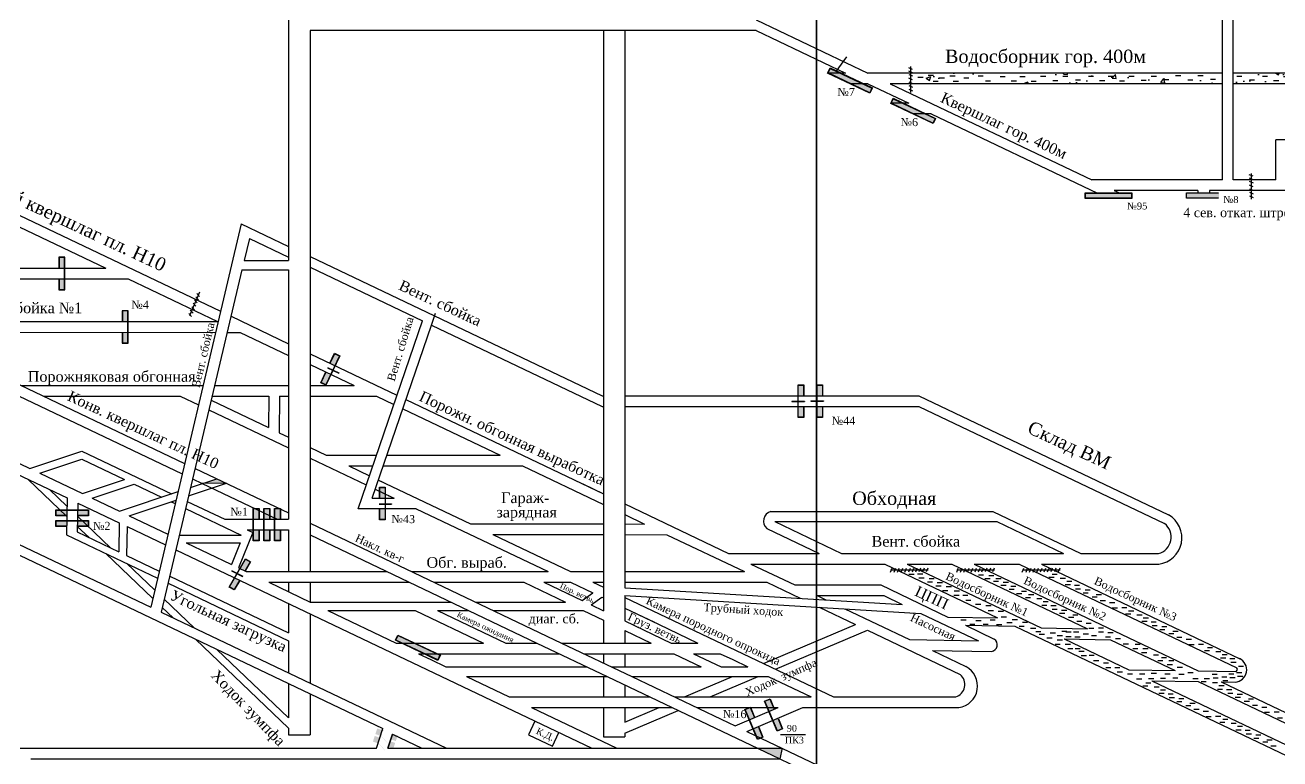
# Model space of a CAD drawing. Header units: millimetres. Extents: x -920 to 211, y -438 to 397.
# Drawn here: x -651.4 to -181, y -196.3 to 78.9 of the extents above; entities that cross this region are included whole.
import ezdxf

# ---------------------------------------------------------------- set-up
doc = ezdxf.new("R2010")
doc.units = ezdxf.units.MM
for name, color, linetype in [('Двери', 7, 'Continuous'), ('Заслоны', 7, 'Continuous'), ('Номера перемычек', 7, 'Continuous'), ('Перемычки 01', 7, 'Continuous')]:
    doc.layers.add(name, color=color, linetype=linetype)
doc.styles.get("Standard").update_dxf_attribs({"font": 'TIMES.TTF', "height": 10})

msp = doc.modelspace()

# ---------------------------------------------------------------- hatches: boundary and pattern name
h = msp.add_hatch()
h.set_pattern_fill('AR-CONC', scale=0.1, style=0)
h.paths.add_polyline_path([(-202.56, 56.89), (-202.56, 60.89), (-316.53, 60.89), (-316.53, 57.39), (-316.03, 56.89)])
h.paths.add_polyline_path([(-162.56, 56.89), (-158.56, 56.89), (-122.56, 56.89), (-122.56, 24.73), (-119.06, 24.73), (-118.56, 25.23), (-118.56, 60.89), (-198.56, 60.89), (-198.56, 56.89)])
for points in [[(-579.51, -91.21), (-584.97, -93.03), (-575.9, -92.93)], [(-573.95, -125.68), (-574.02, -125.81), (-571.93, -126.83), (-571.86, -126.7)], [(-569.81, -127.85), (-569.74, -127.72), (-571.77, -126.74), (-571.84, -126.87)], [(-367.56, -192.29), (-376.85, -192.29), (-368.46, -196.29)]]:
    msp.add_hatch(color=256).paths.add_polyline_path(points)
h = msp.add_hatch(color=256)
h.paths.add_polyline_path([(-520.3, -187.7), (-520.97, -189.79), (-518.97, -190.44), (-518.94, -190.35), (-520.85, -189.73), (-520.23, -187.83), (-518.32, -188.45), (-518.29, -188.35)])
h.paths.add_polyline_path([(-518.93, -190.33), (-518.97, -190.44), (-516.53, -193.06), (-516.45, -192.99), (-516.76, -192.66)])
h.paths.add_polyline_path([(-515.28, -191.64), (-515.31, -191.73), (-513.3, -192.39), (-512.63, -190.29), (-514.63, -189.64), (-514.66, -189.74), (-512.75, -190.36), (-513.37, -192.26)])
h = msp.add_hatch(color=3)
h.paths.add_polyline_path([(-520.23, -187.83), (-520.85, -189.73), (-518.94, -190.35), (-518.32, -188.45)])
h.paths.add_polyline_path([(-514.66, -189.74), (-515.28, -191.64), (-513.37, -192.26), (-512.75, -190.36)])
h = msp.add_hatch(color=256)
h.paths.add_polyline_path([(-519.37, -184.88), (-520.05, -186.98), (-518.04, -187.63), (-518.01, -187.53), (-519.92, -186.91), (-519.31, -185.01), (-517.39, -185.63), (-517.36, -185.54)])
h.paths.add_polyline_path([(-518, -187.51), (-518.04, -187.63), (-515.6, -190.25), (-515.53, -190.17), (-515.84, -189.84)])
h.paths.add_polyline_path([(-514.36, -188.82), (-514.39, -188.92), (-512.38, -189.57), (-511.7, -187.48), (-513.71, -186.83), (-513.74, -186.92), (-511.83, -187.54), (-512.44, -189.44)])
h = msp.add_hatch(color=3)
h.paths.add_polyline_path([(-519.31, -185.01), (-519.92, -186.91), (-518.01, -187.53), (-517.39, -185.63)])
h.paths.add_polyline_path([(-513.74, -186.92), (-514.36, -188.82), (-512.44, -189.44), (-511.83, -187.54)])
at = {"layer": 'Двери'}
h = msp.add_hatch(color=256, dxfattribs=at)
h.paths.add_polyline_path([(-638.72, -12.29), (-638.72, -8.19), (-636.52, -8.19), (-636.52, -12.29), (-636.62, -12.29), (-636.62, -8.29), (-638.62, -8.29), (-638.62, -12.29)])
h.paths.add_polyline_path([(-636.62, -16.29), (-636.62, -12.29), (-636.52, -12.29), (-636.52, -16.29)])
h.paths.add_polyline_path([(-638.72, -20.39), (-638.72, -16.29), (-638.62, -16.29), (-638.62, -20.29), (-636.62, -20.29), (-636.62, -16.29), (-636.52, -16.29), (-636.52, -20.39)])
h = msp.add_hatch(color=3, dxfattribs=at)
h.paths.add_polyline_path([(-638.62, -8.29), (-636.62, -8.29), (-636.62, -12.29), (-638.62, -12.29)])
h.paths.add_polyline_path([(-636.62, -20.29), (-638.62, -20.29), (-638.62, -16.29), (-636.62, -16.29)])
h = msp.add_hatch(color=256, dxfattribs=at)
h.paths.add_polyline_path([(-614.93, -32.31), (-614.93, -28.21), (-612.73, -28.21), (-612.73, -32.31), (-612.83, -32.31), (-612.83, -28.31), (-614.83, -28.31), (-614.83, -32.31)])
h.paths.add_polyline_path([(-612.83, -36.31), (-612.83, -32.31), (-612.73, -32.31), (-612.73, -36.31)])
h.paths.add_polyline_path([(-614.93, -40.41), (-614.93, -36.31), (-614.83, -36.31), (-614.83, -40.31), (-612.83, -40.31), (-612.83, -36.31), (-612.73, -36.31), (-612.73, -40.41)])
h = msp.add_hatch(color=3, dxfattribs=at)
h.paths.add_polyline_path([(-614.83, -28.31), (-612.83, -28.31), (-612.83, -32.31), (-614.83, -32.31)])
h.paths.add_polyline_path([(-612.83, -40.31), (-614.83, -40.31), (-614.83, -36.31), (-612.83, -36.31)])
h = msp.add_hatch(color=256, dxfattribs=at)
h.paths.add_polyline_path([(-538.8, -51.51), (-540.56, -55.22), (-538.57, -56.16), (-536.81, -52.46), (-536.9, -52.41), (-538.62, -56.03), (-540.43, -55.17), (-538.71, -51.56)])
h.paths.add_polyline_path([(-535.19, -48.8), (-536.9, -52.41), (-536.81, -52.46), (-535.1, -48.84)])
h.paths.add_polyline_path([(-535.33, -44.2), (-537.09, -47.9), (-537, -47.94), (-535.28, -44.33), (-533.47, -45.19), (-535.19, -48.8), (-535.1, -48.84), (-533.34, -45.14)])
h = msp.add_hatch(color=3, dxfattribs=at)
h.paths.add_polyline_path([(-540.43, -55.17), (-538.62, -56.03), (-536.9, -52.41), (-538.71, -51.56)])
h.paths.add_polyline_path([(-533.47, -45.19), (-535.28, -44.33), (-537, -47.94), (-535.19, -48.8)])
h = msp.add_hatch(color=256, dxfattribs=at)
h.paths.add_polyline_path([(-537.95, -49.47), (-538.01, -49.6), (-536.02, -50.54), (-535.96, -50.41)])
h.paths.add_polyline_path([(-535.87, -50.46), (-535.93, -50.59), (-533.79, -51.6), (-533.73, -51.47)])
h = msp.add_hatch(color=256, dxfattribs=at)
h.paths.add_polyline_path([(-359.41, -60.15), (-359.41, -56.05), (-361.61, -56.05), (-361.61, -60.15), (-361.51, -60.15), (-361.51, -56.15), (-359.51, -56.15), (-359.51, -60.15)])
h.paths.add_polyline_path([(-361.51, -64.15), (-361.51, -60.15), (-361.61, -60.15), (-361.61, -64.15)])
h.paths.add_polyline_path([(-359.41, -68.25), (-359.41, -64.15), (-359.51, -64.15), (-359.51, -68.15), (-361.51, -68.15), (-361.51, -64.15), (-361.61, -64.15), (-361.61, -68.25)])
h = msp.add_hatch(color=3, dxfattribs=at)
h.paths.add_polyline_path([(-359.51, -56.15), (-361.51, -56.15), (-361.51, -60.15), (-359.51, -60.15)])
h.paths.add_polyline_path([(-361.51, -68.15), (-359.51, -68.15), (-359.51, -64.15), (-361.51, -64.15)])
h = msp.add_hatch(color=256, dxfattribs=at)
h.paths.add_polyline_path([(-352.39, -60.15), (-352.39, -56.05), (-354.59, -56.05), (-354.59, -60.15), (-354.49, -60.15), (-354.49, -56.15), (-352.49, -56.15), (-352.49, -60.15)])
h.paths.add_polyline_path([(-354.49, -64.15), (-354.49, -60.15), (-354.59, -60.15), (-354.59, -64.15)])
h.paths.add_polyline_path([(-352.39, -68.25), (-352.39, -64.15), (-352.49, -64.15), (-352.49, -68.15), (-354.49, -68.15), (-354.49, -64.15), (-354.59, -64.15), (-354.59, -68.25)])
h = msp.add_hatch(color=3, dxfattribs=at)
h.paths.add_polyline_path([(-352.49, -56.15), (-354.49, -56.15), (-354.49, -60.15), (-352.49, -60.15)])
h.paths.add_polyline_path([(-354.49, -68.15), (-352.49, -68.15), (-352.49, -64.15), (-354.49, -64.15)])
h = msp.add_hatch(color=256, dxfattribs=at)
h.paths.add_polyline_path([(-518.53, -102.55), (-518.53, -106.65), (-516.33, -106.65), (-516.33, -102.55), (-516.43, -102.55), (-516.43, -106.55), (-518.43, -106.55), (-518.43, -102.55)])
h.paths.add_polyline_path([(-516.43, -98.55), (-516.43, -102.55), (-516.33, -102.55), (-516.33, -98.55)])
h.paths.add_polyline_path([(-518.53, -94.45), (-518.53, -98.55), (-518.43, -98.55), (-518.43, -94.55), (-516.43, -94.55), (-516.43, -98.55), (-516.33, -98.55), (-516.33, -94.45)])
h = msp.add_hatch(color=3, dxfattribs=at)
h.paths.add_polyline_path([(-518.43, -106.55), (-516.43, -106.55), (-516.43, -102.55), (-518.43, -102.55)])
h.paths.add_polyline_path([(-516.43, -94.55), (-518.43, -94.55), (-518.43, -98.55), (-516.43, -98.55)])
h = msp.add_hatch(color=256, dxfattribs=at)
h.paths.add_polyline_path([(-631.73, -105.13), (-627.63, -105.13), (-627.63, -102.93), (-631.73, -102.93), (-631.73, -103.03), (-627.73, -103.03), (-627.73, -105.03), (-631.73, -105.03)])
h.paths.add_polyline_path([(-635.73, -103.03), (-631.73, -103.03), (-631.73, -102.93), (-635.73, -102.93)])
h.paths.add_polyline_path([(-639.83, -105.13), (-635.73, -105.13), (-635.73, -105.03), (-639.73, -105.03), (-639.73, -103.03), (-635.73, -103.03), (-635.73, -102.93), (-639.83, -102.93)])
h = msp.add_hatch(color=3, dxfattribs=at)
h.paths.add_polyline_path([(-627.73, -105.03), (-627.73, -103.03), (-631.73, -103.03), (-631.73, -105.03)])
h.paths.add_polyline_path([(-639.73, -103.03), (-639.73, -105.03), (-635.73, -105.03), (-635.73, -103.03)])
h = msp.add_hatch(color=256, dxfattribs=at)
h.paths.add_polyline_path([(-563.66, -106.45), (-563.66, -102.35), (-565.86, -102.35), (-565.86, -106.45), (-565.76, -106.45), (-565.76, -102.45), (-563.76, -102.45), (-563.76, -106.45)])
h.paths.add_polyline_path([(-565.76, -110.45), (-565.76, -106.45), (-565.86, -106.45), (-565.86, -110.45)])
h.paths.add_polyline_path([(-563.66, -114.55), (-563.66, -110.45), (-563.76, -110.45), (-563.76, -114.45), (-565.76, -114.45), (-565.76, -110.45), (-565.86, -110.45), (-565.86, -114.55)])
h = msp.add_hatch(color=3, dxfattribs=at)
h.paths.add_polyline_path([(-563.76, -102.45), (-565.76, -102.45), (-565.76, -106.45), (-563.76, -106.45)])
h.paths.add_polyline_path([(-565.76, -114.45), (-563.76, -114.45), (-563.76, -110.45), (-565.76, -110.45)])
h = msp.add_hatch(color=256, dxfattribs=at)
h.paths.add_polyline_path([(-559.66, -106.45), (-559.66, -102.35), (-561.86, -102.35), (-561.86, -106.45), (-561.76, -106.45), (-561.76, -102.45), (-559.76, -102.45), (-559.76, -106.45)])
h.paths.add_polyline_path([(-561.76, -110.45), (-561.76, -106.45), (-561.86, -106.45), (-561.86, -110.45)])
h.paths.add_polyline_path([(-559.66, -114.55), (-559.66, -110.45), (-559.76, -110.45), (-559.76, -114.45), (-561.76, -114.45), (-561.76, -110.45), (-561.86, -110.45), (-561.86, -114.55)])
h = msp.add_hatch(color=3, dxfattribs=at)
h.paths.add_polyline_path([(-559.76, -102.45), (-561.76, -102.45), (-561.76, -106.45), (-559.76, -106.45)])
h.paths.add_polyline_path([(-561.76, -114.45), (-559.76, -114.45), (-559.76, -110.45), (-561.76, -110.45)])
h = msp.add_hatch(color=256, dxfattribs=at)
h.paths.add_polyline_path([(-555.66, -106.45), (-555.66, -102.35), (-557.86, -102.35), (-557.86, -106.45), (-557.76, -106.45), (-557.76, -102.45), (-555.76, -102.45), (-555.76, -106.45)])
h.paths.add_polyline_path([(-557.76, -110.45), (-557.76, -106.45), (-557.86, -106.45), (-557.86, -110.45)])
h.paths.add_polyline_path([(-555.66, -114.55), (-555.66, -110.45), (-555.76, -110.45), (-555.76, -114.45), (-557.76, -114.45), (-557.76, -110.45), (-557.86, -110.45), (-557.86, -114.55)])
h = msp.add_hatch(color=3, dxfattribs=at)
h.paths.add_polyline_path([(-555.76, -102.45), (-557.76, -102.45), (-557.76, -106.45), (-555.76, -106.45)])
h.paths.add_polyline_path([(-557.76, -114.45), (-555.76, -114.45), (-555.76, -110.45), (-557.76, -110.45)])
h = msp.add_hatch(color=256, dxfattribs=at)
h.paths.add_polyline_path([(-631.73, -109.13), (-627.63, -109.13), (-627.63, -106.93), (-631.73, -106.93), (-631.73, -107.03), (-627.73, -107.03), (-627.73, -109.03), (-631.73, -109.03)])
h.paths.add_polyline_path([(-635.73, -107.03), (-631.73, -107.03), (-631.73, -106.93), (-635.73, -106.93)])
h.paths.add_polyline_path([(-639.83, -109.13), (-635.73, -109.13), (-635.73, -109.03), (-639.73, -109.03), (-639.73, -107.03), (-635.73, -107.03), (-635.73, -106.93), (-639.83, -106.93)])
h = msp.add_hatch(color=3, dxfattribs=at)
h.paths.add_polyline_path([(-627.73, -109.03), (-627.73, -107.03), (-631.73, -107.03), (-631.73, -109.03)])
h.paths.add_polyline_path([(-639.73, -107.03), (-639.73, -109.03), (-635.73, -109.03), (-635.73, -107.03)])
h = msp.add_hatch(color=256, dxfattribs=at)
h.paths.add_polyline_path([(-568.89, -125.92), (-566.85, -122.36), (-568.76, -121.26), (-570.8, -124.82), (-570.71, -124.87), (-568.72, -121.4), (-566.99, -122.4), (-568.98, -125.87)])
h.paths.add_polyline_path([(-572.71, -128.34), (-570.71, -124.87), (-570.8, -124.82), (-572.8, -128.29)])
h.paths.add_polyline_path([(-572.93, -132.94), (-570.89, -129.38), (-570.98, -129.33), (-572.97, -132.8), (-574.7, -131.8), (-572.71, -128.34), (-572.8, -128.29), (-574.84, -131.84)])
h = msp.add_hatch(color=3, dxfattribs=at)
h.paths.add_polyline_path([(-566.99, -122.4), (-568.72, -121.4), (-570.71, -124.87), (-568.98, -125.87)])
h.paths.add_polyline_path([(-574.7, -131.8), (-572.97, -132.8), (-570.98, -129.33), (-572.71, -128.34)])
h = msp.add_hatch(color=256, dxfattribs=at)
h.paths.add_polyline_path([(-370.52, -177.57), (-372.1, -173.79), (-374.13, -174.64), (-372.54, -178.42), (-372.45, -178.38), (-374, -174.69), (-372.16, -173.92), (-370.61, -177.61)])
h.paths.add_polyline_path([(-370.9, -182.07), (-372.45, -178.38), (-372.54, -178.42), (-371, -182.11)])
h.paths.add_polyline_path([(-367.38, -185.04), (-368.97, -181.26), (-369.06, -181.29), (-367.51, -184.98), (-369.35, -185.76), (-370.9, -182.07), (-371, -182.11), (-369.41, -185.89)])
h = msp.add_hatch(color=3, dxfattribs=at)
h.paths.add_polyline_path([(-372.16, -173.92), (-374, -174.69), (-372.45, -178.38), (-370.61, -177.61)])
h.paths.add_polyline_path([(-369.35, -185.76), (-367.51, -184.98), (-369.06, -181.29), (-370.9, -182.07)])
h = msp.add_hatch(color=256, dxfattribs=at)
h.paths.add_polyline_path([(-377.89, -180.67), (-379.48, -176.89), (-381.51, -177.74), (-379.92, -181.52), (-379.83, -181.48), (-381.38, -177.79), (-379.53, -177.02), (-377.98, -180.71)])
h.paths.add_polyline_path([(-378.28, -185.17), (-379.83, -181.48), (-379.92, -181.52), (-378.37, -185.21)])
h.paths.add_polyline_path([(-374.75, -188.13), (-376.34, -184.35), (-376.43, -184.39), (-374.89, -188.08), (-376.73, -188.86), (-378.28, -185.17), (-378.37, -185.21), (-376.78, -188.99)])
h = msp.add_hatch(color=3, dxfattribs=at)
h.paths.add_polyline_path([(-379.53, -177.02), (-381.38, -177.79), (-379.83, -181.48), (-377.98, -180.71)])
h.paths.add_polyline_path([(-376.73, -188.86), (-374.89, -188.08), (-376.43, -184.39), (-378.28, -185.17)])
at = {"layer": 'Перемычки 01'}
h = msp.add_hatch(color=256, dxfattribs=at)
h.paths.add_polyline_path([(-349.63, 62.83), (-350.55, 60.89), (-334.64, 53.36), (-333.72, 55.31)])
h.paths.add_polyline_path([(-333.89, 55.25), (-334.7, 53.53), (-350.38, 60.95), (-349.57, 62.66)], flags=16)
for points in [[(-349.57, 62.66), (-350.38, 60.95), (-334.7, 53.53), (-333.89, 55.25)], [(-325.9, 51.28), (-326.71, 49.57), (-311.03, 42.15), (-310.22, 43.86)], [(-253.9, 15.84), (-253.9, 13.94), (-236.56, 13.94), (-236.56, 15.84)], [(-511.55, -150.03), (-512.36, -151.74), (-496.68, -159.16), (-495.87, -157.45)]]:
    msp.add_hatch(color=3, dxfattribs=at).paths.add_polyline_path(points)
h = msp.add_hatch(color=256, dxfattribs=at)
h.paths.add_polyline_path([(-325.96, 51.45), (-326.88, 49.5), (-310.97, 41.98), (-310.05, 43.92)])
h.paths.add_polyline_path([(-310.22, 43.86), (-311.03, 42.15), (-326.71, 49.57), (-325.9, 51.28)], flags=16)
h = msp.add_hatch(color=256, dxfattribs=at)
h.paths.add_polyline_path([(-254.03, 15.97), (-254.03, 13.82), (-236.43, 13.82), (-236.43, 15.97)])
h.paths.add_polyline_path([(-236.56, 15.84), (-236.56, 13.94), (-253.9, 13.94), (-253.9, 15.84)], flags=16)
h = msp.add_hatch(color=256, dxfattribs=at)
h.paths.add_polyline_path([(-216.06, 13.89), (-211.96, 13.88), (-211.96, 13.98), (-215.96, 13.99), (-215.96, 15.99), (-211.96, 15.98), (-211.96, 16.08), (-216.06, 16.09)])
h.paths.add_polyline_path([(-211.96, 13.98), (-211.96, 13.88), (-203.86, 13.87), (-203.86, 16.07), (-211.96, 16.08), (-211.96, 15.98), (-203.96, 15.97), (-203.96, 13.97)])
h = msp.add_hatch(color=3, dxfattribs=at)
h.paths.add_polyline_path([(-215.96, 15.99), (-215.96, 13.99), (-211.96, 13.98), (-211.96, 15.98)])
h.paths.add_polyline_path([(-207.96, 13.98), (-207.96, 15.98), (-211.96, 15.98), (-211.96, 13.98)])
h.paths.add_polyline_path([(-207.96, 13.98), (-203.96, 13.97), (-203.96, 15.97), (-207.96, 15.98)])
h = msp.add_hatch(color=256, dxfattribs=at)
h.paths.add_polyline_path([(-511.61, -149.86), (-512.53, -151.8), (-496.62, -159.33), (-495.7, -157.39)])
h.paths.add_polyline_path([(-495.87, -157.45), (-496.68, -159.16), (-512.36, -151.74), (-511.55, -150.03)], flags=16)

# ---------------------------------------------------------------- linework, layer by layer
for p, q in [((-552.56, 287.32), (-552.56, -9.34)), ((-202.56, 20.89), (-202.56, 184.03)), ((-198.56, 20.89), (-198.56, 183.2)), ((-377.34, 80.89), (-335.41, 60.89)), ((-377.34, 76.89), (-544.56, 76.89)), ((-544.56, 76.89), (-544.56, -7.94)), ((-434.56, 76.89), (-434.56, -131.07)), ((-426.56, 76.89), (-426.56, -132.09)), ((-377.34, 76.89), (-343.79, 60.89)), ((-320.26, 62.96), (-318.86, 62.35)), ((-320.19, 61.69), (-318.79, 61.08)), ((-319.49, 63.31), (-319.49, 53.67)), ((-343.79, 60.89), (-350.67, 60.89)), ((-335.41, 56.89), (-342.15, 56.89)), ((-202.56, 60.89), (-335.41, 60.89)), ((-335.41, 56.89), (-320.12, 49.6)), ((-202.56, 56.89), (-327.02, 56.89)), ((-327.02, 56.89), (-251.54, 20.89)), ((-320.16, 59.07), (-318.77, 58.46)), ((-320.14, 60.41), (-318.75, 59.8)), ((-320.09, 57.6), (-318.7, 56.99)), ((-316.7, 59.35), (-314.77, 59.35)), ((-312.82, 60.1), (-310.89, 60.1)), ((-311, 57.8), (-309.07, 57.8)), ((-308.7, 59.14), (-306.77, 59.14)), ((-304.68, 59.91), (-302.75, 59.91)), ((-303.43, 57.8), (-301.51, 57.8)), ((-299.48, 59.14), (-297.56, 59.14)), ((-294.12, 59.81), (-292.19, 59.81)), ((-291.34, 57.99), (-289.41, 57.99)), ((-285.88, 59.61), (-283.95, 59.61)), ((-281.7, 57.98), (-279.77, 57.98)), ((-278.44, 59.66), (-276.52, 59.66)), ((-274.28, 57.92), (-272.35, 57.92)), ((-270.7, 59.7), (-268.77, 59.7)), ((-266.16, 58.15), (-264.23, 58.15)), ((-262.34, 59.7), (-260.42, 59.7)), ((-257.66, 58.39), (-255.74, 58.39)), ((-252.75, 59.69), (-250.82, 59.69)), ((-248.57, 58.06), (-246.64, 58.06)), ((-245.31, 59.74), (-243.38, 59.74)), ((-241.14, 57.99), (-239.22, 57.99)), ((-237.56, 59.78), (-235.64, 59.78)), ((-233.03, 58.23), (-231.1, 58.23)), ((-229.21, 59.78), (-227.28, 59.78)), ((-224.53, 58.47), (-222.6, 58.47)), ((-220.08, 59.94), (-218.15, 59.94)), ((-215.54, 58.39), (-213.62, 58.39)), ((-211.72, 59.94), (-209.8, 59.94)), ((-207.04, 58.62), (-205.12, 58.62)), ((-118.56, 60.89), (-198.56, 60.89)), ((-162.56, 56.89), (-198.56, 56.89)), ((-197.11, 59.72), (-195.19, 59.72)), ((-192.43, 58.41), (-190.51, 58.41)), ((-187.52, 59.7), (-185.59, 59.7)), ((-183.34, 58.08), (-181.41, 58.08)), ((-320.11, 56.26), (-318.71, 55.65)), ((-320.11, 54.86), (-318.71, 54.25)), ((-320.12, 49.6), (-326.99, 49.6)), ((-311.73, 45.6), (-318.64, 45.6)), ((-311.73, 45.6), (-249.31, 15.83)), ((-710.58, 34.78), (-578.09, -28.41)), ((-182.56, 20.89), (-182.56, 35.89)), ((-162.56, 35.89), (-182.56, 35.89)), ((-711.48, 30.78), (-621.15, -12.3)), ((-202.56, 20.89), (-251.54, 20.89)), ((-182.56, 20.89), (-198.56, 20.89)), ((-192.57, 22.91), (-191.18, 22.3)), ((-192.5, 21.63), (-191.11, 21.02)), ((-192.48, 19.02), (-191.08, 18.41)), ((-192.46, 20.36), (-191.06, 19.75)), ((-191.8, 23.26), (-191.8, 13.61)), ((-243.15, 16.89), (-240.9, 15.82)), ((-211.79, 16.89), (-243.15, 16.89)), ((-211.79, 16.89), (-211.79, 15.98)), ((-111.77, 16.89), (-207.43, 16.89)), ((-207.43, 16.89), (-207.43, 15.98)), ((-192.42, 16.2), (-191.03, 15.59)), ((-192.42, 14.81), (-191.03, 14.2)), ((-192.41, 17.54), (-191.01, 16.93)), ((-570.37, 4.37), (-604.26, -139.4)), ((-570.37, 4.37), (-552.56, -4.12)), ((-567.3, -1.1), (-569.24, -9.34)), ((-567.3, -1.1), (-552.56, -8.12)), ((-569.24, -9.34), (-552.56, -9.34)), ((-544.56, -7.94), (-544.56, -126.06)), ((-544.56, -7.94), (-435.08, -60.15)), ((-744.08, -12.29), (-621.15, -12.3)), ((-570.08, -12.92), (-600.34, -141.27)), ((-570.08, -12.92), (-552.56, -12.93)), ((-552.56, -12.93), (-552.56, -106.45)), ((-544.56, -11.94), (-502.4, -32.04)), ((-736.6, -16.29), (-612.76, -16.31)), ((-612.76, -16.31), (-579.2, -32.31)), ((-586.03, -21.29), (-589.75, -30.19)), ((-587.41, -22.99), (-586.36, -24.09)), ((-586.98, -21.79), (-585.93, -22.89)), ((-589.43, -28.03), (-588.38, -29.13)), ((-588.9, -26.8), (-587.85, -27.9)), ((-588.4, -25.42), (-587.34, -26.52)), ((-587.86, -24.19), (-586.81, -25.29)), ((-843.78, -29.17), (-517.21, -184.92)), ((-703.04, -32.29), (-579.2, -32.31)), ((-589.97, -29.32), (-588.92, -30.42)), ((-574.17, -30.28), (-552.56, -40.58)), ((-526.53, -102.48), (-502.4, -32.04)), ((-820.49, -36.28), (-604.26, -139.4)), ((-703.94, -36.29), (-592.48, -89.45)), ((-694.65, -36.3), (-591.55, -85.47)), ((-694.56, -36.31), (-579.96, -36.33)), ((-575.6, -36.33), (-570.78, -36.33)), ((-570.78, -36.33), (-552.56, -45.01)), ((-521.26, -98.56), (-499.03, -33.65)), ((-499.03, -33.65), (-435.08, -64.15)), ((-544.56, -44.4), (-511.96, -59.95)), ((-544.56, -48.4), (-527.96, -56.32)), ((-724.01, -56.29), (-635.61, -98.45)), ((-652.7, -56.3), (-584.67, -56.31)), ((-580.31, -56.31), (-552.56, -56.31)), ((-544.56, -56.31), (-527.96, -56.32)), ((-644.31, -60.3), (-593.17, -60.31)), ((-593.17, -60.31), (-586.38, -63.55)), ((-581.25, -60.31), (-560.02, -60.31)), ((-560.02, -60.31), (-560.13, -72.07)), ((-556.02, -60.31), (-556.14, -73.97)), ((-556.02, -60.31), (-552.56, -60.31)), ((-544.56, -60.31), (-519.57, -60.32)), ((-519.57, -60.32), (-513.14, -63.38)), ((-435.08, -60.15), (-434.56, -60.15)), ((-426.56, -60.15), (-316.3, -60.15)), ((-316.3, -60.15), (-222.69, -104.8)), ((-582.46, -65.42), (-552.56, -79.67)), ((-581.61, -61.82), (-560.13, -72.07)), ((-509.76, -65), (-473.24, -82.42)), ((-508.59, -61.56), (-434.56, -96.86)), ((-435.08, -64.15), (-434.56, -64.15)), ((-426.56, -64.15), (-316.3, -64.15)), ((-316.3, -64.15), (-224.24, -108.06)), ((-684.86, -70.53), (-649.56, -87.37)), ((-556.14, -73.97), (-552.56, -75.67)), ((-544.56, -79.49), (-538.44, -82.41)), ((-649.56, -87.37), (-630.11, -80.87)), ((-645.86, -89.13), (-630.11, -83.87)), ((-630.11, -80.87), (-596.51, -96.89)), ((-630.11, -83.87), (-614.09, -91.51)), ((-544.56, -83.49), (-523.47, -93.55)), ((-538.44, -82.41), (-519.66, -82.41)), ((-515.73, -82.41), (-473.24, -82.42)), ((-515.73, -82.41), (-515.22, -82.41)), ((-645.86, -89.13), (-629.84, -96.78)), ((-587.63, -87.34), (-552.56, -104.06)), ((-530.05, -86.41), (-521.03, -86.41)), ((-530.05, -86.41), (-522.3, -90.11)), ((-517.1, -86.41), (-464.85, -86.42)), ((-517.1, -86.41), (-516.24, -86.41)), ((-464.85, -86.42), (-434.56, -100.86)), ((-635.71, -105.34), (-650.22, -91.49)), ((-629.84, -96.78), (-614.09, -91.51)), ((-626.19, -98.51), (-610.44, -93.25)), ((-610.44, -93.25), (-600.21, -98.13)), ((-590.06, -97.66), (-575.9, -92.93)), ((-589.31, -94.48), (-579.51, -91.21)), ((-588.56, -91.32), (-584.97, -93.03)), ((-575.9, -92.93), (-584.97, -93.03)), ((-584.97, -93.03), (-556.84, -106.45)), ((-584.97, -93.03), (-584.97, -93.03)), ((-584.97, -93.03), (-584.97, -93.03)), ((-518.92, -91.72), (-484.37, -108.2)), ((-518.92, -91.72), (-517.73, -92.29)), ((-442.34, -93.15), (-434.56, -96.86)), ((-635.66, -101.57), (-642.22, -95.3)), ((-635.61, -98.45), (-635.81, -112.27)), ((-626.19, -98.51), (-615.96, -103.39)), ((-615.96, -103.39), (-594.04, -96.07)), ((-521.26, -98.56), (-512.97, -98.56)), ((-520.1, -95.16), (-514.13, -98)), ((-515.22, -97.48), (-512.97, -98.56)), ((-631.65, -100.34), (-631.81, -111.18)), ((-631.65, -100.34), (-616.13, -107.74)), ((-612.35, -105.11), (-594.79, -99.24)), ((-596.6, -99.85), (-595.1, -100.56)), ((-591.18, -102.43), (-570.31, -112.39)), ((-590.55, -99.74), (-576.47, -106.45)), ((-504.75, -102.48), (-526.53, -102.48)), ((-504.75, -102.48), (-455.29, -126.06)), ((-426.56, -100.68), (-387.64, -119.24)), ((-619.38, -117.11), (-631.72, -105.32)), ((-616.13, -107.74), (-616.28, -118.59)), ((-612.35, -105.11), (-597.81, -112.05)), ((-576.47, -106.45), (-552.56, -106.45)), ((-544.56, -107.88), (-450.28, -152.84)), ((-426.56, -104.68), (-419.16, -108.21)), ((-371.77, -103.56), (-288.55, -103.57)), ((-370.32, -107.3), (-287.15, -107.31)), ((-370.32, -107.3), (-345.27, -119.24)), ((-288.55, -103.57), (-255.65, -119.26)), ((-287.15, -107.31), (-262.1, -119.26)), ((-635.81, -112.27), (-601.7, -128.54)), ((-631.81, -111.18), (-616.28, -118.59)), ((-627.37, -113.3), (-631.78, -109.09)), ((-613.15, -109.17), (-613.3, -120.01)), ((-613.15, -109.17), (-598.75, -116.03)), ((-593.53, -112.39), (-570.31, -112.39)), ((-566.02, -111.43), (-571.32, -124.68)), ((-568.09, -110.45), (-552.56, -110.45)), ((-568.09, -110.45), (-566.02, -111.43)), ((-552.56, -110.45), (-552.56, -126.06)), ((-544.56, -112.31), (-459.58, -152.84)), ((-484.37, -108.2), (-434.56, -108.2)), ((-475.98, -112.2), (-434.56, -112.2)), ((-475.98, -112.2), (-446.9, -126.06)), ((-426.56, -108.2), (-419.16, -108.21)), ((-426.56, -112.2), (-410.77, -112.21)), ((-410.77, -112.21), (-381.71, -126.07)), ((-373.3, -109.88), (-353.66, -119.24)), ((-591, -115.3), (-570.72, -115.3)), ((-591, -115.3), (-574.2, -123.31)), ((-570.72, -115.3), (-573.97, -123.42)), ((-603.48, -136.11), (-621.1, -119.29)), ((-613.3, -120.01), (-601.06, -125.84)), ((-594.83, -117.9), (-438.85, -192.29)), ((-387.64, -119.24), (-376.74, -119.24)), ((-387.64, -119.24), (-353.66, -119.24)), ((-345.27, -119.24), (-262.1, -119.26)), ((-345.27, -119.24), (-295.08, -119.25)), ((-255.65, -119.26), (-226.51, -119.26)), ((-602.75, -132.99), (-613.34, -122.87)), ((-574.2, -123.31), (-573.97, -123.42)), ((-571.32, -124.68), (-568.44, -126.06)), ((-568.44, -126.06), (-515.72, -126.06)), ((-506.43, -126.06), (-455.29, -126.06)), ((-446.9, -126.06), (-434.56, -126.07)), ((-426.56, -126.07), (-381.71, -126.07)), ((-379.25, -123.24), (-329.09, -123.25)), ((-379.25, -123.24), (-366.6, -123.24)), ((-379.25, -123.24), (-362.87, -131.05)), ((-333.05, -123.25), (-329.09, -123.25)), ((-329.09, -123.25), (-286.88, -143.38)), ((-326.49, -124.94), (-327.1, -126.33)), ((-312.82, -125.47), (-326.91, -125.48)), ((-325.1, -124.94), (-325.71, -126.33)), ((-323.83, -124.94), (-324.43, -126.33)), ((-322.43, -124.94), (-323.04, -126.33)), ((-321.09, -124.95), (-321.7, -126.35)), ((-320.7, -123.25), (-270.49, -147.2)), ((-320.7, -123.25), (-303.93, -123.25)), ((-319.62, -124.88), (-320.23, -126.28)), ((-320.06, -126.98), (-318.14, -126.98)), ((-318.28, -124.9), (-318.89, -126.3)), ((-317, -124.86), (-317.61, -126.25)), ((-316.8, -126.85), (-314.88, -126.85)), ((-315.73, -124.79), (-316.34, -126.18)), ((-314.35, -124.8), (-314.96, -126.2)), ((-312.96, -124.8), (-313.57, -126.2)), ((-303.93, -123.25), (-253.14, -147.47)), ((-301.66, -124.94), (-302.27, -126.33)), ((-287.99, -125.47), (-302.08, -125.48)), ((-300.26, -124.94), (-300.87, -126.33)), ((-298.99, -124.94), (-299.6, -126.33)), ((-297.6, -124.94), (-298.21, -126.33)), ((-296.26, -124.95), (-296.87, -126.35)), ((-295.54, -123.25), (-227.14, -155.87)), ((-295.54, -123.25), (-278.76, -123.25)), ((-294.79, -124.88), (-295.4, -126.28)), ((-293.45, -124.9), (-294.06, -126.3)), ((-292.17, -124.86), (-292.78, -126.25)), ((-290.9, -124.79), (-291.51, -126.18)), ((-289.52, -124.8), (-290.13, -126.2)), ((-288.13, -124.8), (-288.74, -126.2)), ((-278.76, -123.25), (-197.09, -162.2)), ((-277.06, -124.94), (-277.67, -126.33)), ((-263.39, -125.47), (-277.48, -125.48)), ((-275.67, -124.94), (-276.27, -126.33)), ((-274.39, -124.94), (-275, -126.33)), ((-273, -124.94), (-273.61, -126.33)), ((-271.66, -124.95), (-272.27, -126.35)), ((-270.19, -124.88), (-270.8, -126.28)), ((-270.37, -123.25), (-195.96, -158.74)), ((-270.37, -123.25), (-226.42, -123.26)), ((-268.85, -124.9), (-269.46, -126.3)), ((-267.57, -124.86), (-268.18, -126.25)), ((-266.3, -124.79), (-266.91, -126.18)), ((-266.4, -126.99), (-264.47, -126.99)), ((-264.92, -124.8), (-265.53, -126.2)), ((-263.53, -124.8), (-264.14, -126.2)), ((-597.78, -130.41), (-552.56, -151.98)), ((-597.14, -127.71), (-552.56, -148.98)), ((-560.05, -130.06), (-507.34, -130.06)), ((-560.05, -130.06), (-544.51, -137.47)), ((-552.56, -130.06), (-552.56, -133.63)), ((-544.56, -130.06), (-544.56, -137.44)), ((-498.04, -130.06), (-464.37, -130.06)), ((-464.37, -130.06), (-448.83, -137.48)), ((-456.9, -130.06), (-442.52, -136.92)), ((-456.9, -130.06), (-446.9, -130.06)), ((-446.9, -130.06), (-438.51, -134.07)), ((-438.51, -130.07), (-434.56, -131.95)), ((-438.51, -130.07), (-434.56, -130.07)), ((-434.56, -131.11), (-434.56, -140.72)), ((-426.56, -130.07), (-373.32, -130.07)), ((-373.32, -130.07), (-360.8, -136.04)), ((-362.87, -131.05), (-330.63, -131.05)), ((-330.63, -131.05), (-305.41, -143.08)), ((-316.32, -128.44), (-314.39, -128.44)), ((-313.12, -129.93), (-311.2, -129.93)), ((-312.51, -128.58), (-310.59, -128.58)), ((-309.95, -131.42), (-308.02, -131.42)), ((-309.41, -130.2), (-307.48, -130.2)), ((-306.03, -131.69), (-304.1, -131.69)), ((-293.99, -127.28), (-292.06, -127.28)), ((-291.55, -128.59), (-289.62, -128.59)), ((-290.14, -127.48), (-288.21, -127.48)), ((-288.38, -129.64), (-286.46, -129.64)), ((-287.44, -128.7), (-285.51, -128.7)), ((-285.55, -131.19), (-283.62, -131.19)), ((-284.67, -130.05), (-282.74, -130.05)), ((-281.9, -131.46), (-279.97, -131.46)), ((-267.55, -128.13), (-265.62, -128.13)), ((-263.29, -128.47), (-261.37, -128.47)), ((-261.45, -130.94), (-259.52, -130.94)), ((-260.91, -129.59), (-258.98, -129.59)), ((-258, -131.14), (-256.07, -131.14)), ((-587.82, -147.25), (-599.19, -136.39)), ((-442.52, -136.92), (-438.51, -134.07)), ((-439.19, -138.51), (-435.18, -135.66)), ((-435.18, -135.66), (-434.56, -135.95)), ((-426.56, -132.09), (-322.64, -138.33)), ((-426.56, -135.05), (-315.55, -141.71)), ((-426.56, -135.05), (-426.56, -144.53)), ((-426.56, -135.77), (-348.34, -173.07)), ((-354.48, -135.05), (-351.21, -136.61)), ((-354.48, -135.05), (-329.5, -135.05)), ((-329.5, -135.05), (-322.64, -138.33)), ((-307.45, -133.11), (-305.52, -133.11)), ((-303.19, -134.93), (-301.27, -134.93)), ((-303.06, -133.31), (-301.13, -133.31)), ((-299.88, -134.86), (-297.96, -134.86)), ((-282.51, -132.61), (-280.58, -132.61)), ((-279.67, -134.23), (-277.74, -134.23)), ((-277.84, -133.35), (-275.92, -133.35)), ((-276.36, -135.78), (-274.43, -135.78)), ((-275.21, -134.64), (-273.28, -134.64)), ((-272.1, -136.12), (-270.18, -136.12)), ((-257.6, -132.49), (-255.67, -132.49)), ((-254.76, -134.04), (-252.83, -134.04)), ((-254.02, -132.83), (-252.09, -132.83)), ((-251.38, -135.46), (-249.45, -135.46)), ((-249.83, -134.65), (-247.9, -134.65)), ((-595.81, -143.43), (-599.92, -139.51)), ((-552.56, -138.06), (-552.56, -148.98)), ((-544.51, -137.47), (-491.79, -137.47)), ((-537.86, -140.64), (-512.29, -152.84)), ((-537.86, -140.64), (-505.1, -140.64)), ((-505.1, -140.64), (-479.52, -152.84)), ((-496.71, -140.64), (-471.13, -152.84)), ((-496.71, -140.64), (-485.15, -140.64)), ((-482.5, -137.47), (-466.59, -137.48)), ((-475.86, -140.64), (-442.19, -140.64)), ((-466.59, -137.48), (-448.83, -137.48)), ((-442.19, -140.64), (-434.56, -144.28)), ((-439.19, -138.51), (-434.56, -140.72)), ((-426.56, -139.77), (-413.93, -145.79)), ((-426.56, -139.77), (-415.45, -145.07)), ((-353.72, -139.42), (-340.11, -145.91)), ((-344.13, -139.99), (-319.85, -151.57)), ((-298.73, -136.75), (-296.81, -136.75)), ((-295.08, -138.31), (-293.15, -138.31)), ((-291.16, -138.71), (-289.23, -138.71)), ((-290.28, -140.67), (-288.35, -140.67)), ((-286.56, -140.94), (-284.64, -140.94)), ((-270.26, -138.59), (-268.33, -138.59)), ((-269.71, -137.24), (-267.79, -137.24)), ((-266.81, -138.79), (-264.88, -138.79)), ((-266.4, -140.14), (-264.48, -140.14)), ((-262.82, -140.48), (-260.9, -140.48)), ((-248.34, -136.94), (-246.41, -136.94)), ((-244.83, -137.69), (-242.9, -137.69)), ((-243.81, -139.58), (-241.89, -139.58)), ((-240.23, -139.51), (-238.31, -139.51)), ((-237.68, -140.75), (-235.75, -140.75)), ((-600.34, -141.27), (-493.36, -192.29)), ((-544.56, -141.88), (-544.56, -167.88)), ((-434.56, -144.28), (-434.56, -152.84)), ((-426.56, -144.53), (-409.14, -152.84)), ((-413.93, -145.79), (-399.14, -152.84)), ((-315.55, -141.71), (-294.01, -151.98)), ((-305.41, -143.08), (-286.88, -143.38)), ((-300.55, -144.11), (-298.62, -144.11)), ((-297.24, -145.73), (-295.31, -145.73)), ((-294.94, -144.38), (-293.01, -144.38)), ((-292.24, -145.8), (-290.31, -145.8)), ((-289.6, -144.11), (-287.68, -144.11)), ((-285.42, -143.03), (-283.49, -143.03)), ((-283.32, -145.19), (-281.39, -145.19)), ((-281.29, -143.98), (-279.37, -143.98)), ((-277.51, -144.99), (-275.59, -144.99)), ((-263.57, -141.69), (-261.64, -141.69)), ((-260.19, -143.11), (-258.26, -143.11)), ((-258.64, -142.3), (-256.71, -142.3)), ((-257.15, -144.59), (-255.22, -144.59)), ((-253.64, -145.34), (-251.71, -145.34)), ((-238.83, -141.89), (-236.9, -141.89)), ((-234.57, -142.23), (-232.64, -142.23)), ((-232.72, -144.7), (-230.8, -144.7)), ((-232.18, -143.35), (-230.26, -143.35)), ((-229.28, -144.9), (-227.35, -144.9)), ((-426.56, -148.1), (-416.61, -152.84)), ((-426.56, -148.1), (-426.56, -152.49)), ((-374.62, -160.54), (-340.11, -145.91)), ((-370.11, -162.69), (-335.6, -148.06)), ((-335.6, -148.06), (-300.78, -164.66)), ((-298.9, -146.19), (-288.05, -151.37)), ((-298.9, -146.19), (-280.37, -146.48)), ((-287.17, -145.94), (-285.25, -145.94)), ((-280.37, -146.48), (-132.82, -216.86)), ((-278.73, -146.54), (-276.8, -146.54)), ((-274.44, -147.29), (-272.52, -147.29)), ((-272.48, -148.51), (-270.56, -148.51)), ((-271.2, -149.52), (-269.27, -149.52)), ((-270.49, -147.2), (-253.14, -147.47)), ((-267.08, -148.98), (-265.15, -148.98)), ((-264.45, -150.06), (-262.52, -150.06)), ((-262.76, -148.37), (-260.83, -148.37)), ((-261.2, -148.65), (-259.28, -148.65)), ((-261.2, -150.4), (-259.28, -150.4)), ((-258.3, -148.65), (-256.37, -148.65)), ((-257.83, -150.47), (-255.9, -150.47)), ((-254.72, -149.39), (-252.79, -149.39)), ((-252.62, -147.23), (-250.7, -147.23)), ((-251.61, -149.99), (-249.68, -149.99)), ((-249.04, -147.16), (-247.12, -147.16)), ((-248.98, -148.58), (-247.05, -148.58)), ((-246.41, -150.47), (-244.48, -150.47)), ((-245.46, -148.91), (-243.54, -148.91)), ((-228.87, -146.25), (-226.95, -146.25)), ((-226.04, -147.8), (-224.11, -147.8)), ((-225.29, -146.59), (-223.37, -146.59)), ((-222.66, -149.22), (-220.73, -149.22)), ((-221.1, -148.41), (-219.18, -148.41)), ((-552.56, -184.73), (-587.44, -151.43)), ((-552.56, -151.98), (-552.56, -164.06)), ((-552.56, -152.39), (-552.56, -164.06)), ((-512.29, -152.84), (-479.52, -152.84)), ((-471.13, -152.84), (-459.58, -152.84)), ((-459.58, -152.84), (-433.2, -165.42)), ((-450.28, -152.84), (-416.61, -152.84)), ((-450.28, -152.84), (-447.73, -152.84)), ((-450.28, -152.84), (-423.91, -165.42)), ((-426.56, -152.49), (-426.56, -152.84)), ((-409.14, -152.84), (-399.14, -152.84)), ((-319.85, -151.57), (-294.01, -151.98)), ((-268.3, -150.87), (-266.37, -150.87)), ((-265.27, -153.29), (-263.34, -153.29)), ((-264.45, -151.68), (-262.52, -151.68)), ((-261.84, -151.32), (-244.49, -151.6)), ((-261.84, -151.32), (-237.63, -162.87)), ((-261.42, -153.29), (-259.49, -153.29)), ((-260.53, -154.83), (-258.6, -154.83)), ((-257.74, -154.95), (-255.81, -154.95)), ((-244.49, -151.6), (-220.28, -163.14)), ((-242.61, -151.08), (-240.68, -151.08)), ((-239.72, -153.12), (-237.79, -153.12)), ((-236.14, -154.91), (-234.21, -154.91)), ((-235.29, -153.21), (-233.36, -153.21)), ((-232.31, -154.91), (-230.38, -154.91)), ((-219.62, -150.7), (-217.69, -150.7)), ((-216.11, -151.45), (-214.18, -151.45)), ((-215.09, -153.34), (-213.17, -153.34)), ((-211.51, -153.27), (-209.59, -153.27)), ((-208.15, -154.49), (-206.23, -154.49)), ((-552.56, -180.91), (-579.45, -155.24)), ((-503.9, -156.84), (-471.13, -156.84)), ((-503.9, -156.84), (-499.23, -159.06)), ((-499.23, -159.06), (-493.62, -161.74)), ((-471.13, -156.84), (-451.19, -156.84)), ((-441.89, -156.84), (-408.23, -156.84)), ((-441.89, -156.84), (-439.34, -156.84)), ((-434.56, -156.84), (-434.56, -160.34)), ((-426.56, -156.84), (-426.56, -161.74)), ((-408.23, -156.84), (-397.95, -161.74)), ((-400.76, -156.84), (-390.48, -161.74)), ((-400.76, -156.84), (-390.75, -156.84)), ((-390.75, -156.84), (-386.09, -159.07)), ((-386.09, -159.07), (-380.48, -161.75)), ((-311.18, -155.7), (-289.04, -155.96)), ((-311.18, -155.7), (-298.7, -161.66)), ((-256.34, -155.89), (-254.41, -155.89)), ((-255.42, -157.57), (-253.49, -157.57)), ((-252.52, -157.42), (-250.59, -157.42)), ((-250.84, -159.4), (-248.91, -159.4)), ((-232.82, -156.35), (-230.89, -156.35)), ((-228.39, -157.29), (-226.47, -157.29)), ((-227.14, -155.87), (-211.6, -163.28)), ((-226.78, -159.42), (-224.85, -159.42)), ((-225.41, -158.31), (-223.49, -158.31)), ((-222.61, -159.42), (-220.68, -159.42)), ((-209.3, -155.64), (-207.38, -155.64)), ((-205.05, -155.98), (-203.12, -155.98)), ((-203.2, -158.44), (-201.27, -158.44)), ((-202.66, -157.09), (-200.73, -157.09)), ((-199.75, -158.64), (-197.83, -158.64)), ((-493.62, -161.74), (-460.86, -161.74)), ((-460.86, -161.74), (-440.91, -161.74)), ((-441.89, -161.74), (-440.91, -161.74)), ((-431.62, -161.74), (-397.95, -161.74)), ((-390.48, -161.74), (-380.48, -161.75)), ((-247.17, -160.32), (-245.24, -160.32)), ((-246.25, -162), (-244.32, -162)), ((-242.89, -162), (-240.96, -162)), ((-241.97, -163.68), (-240.04, -163.68)), ((-238.17, -164.34), (-236.25, -164.34)), ((-237.63, -162.87), (-220.28, -163.14)), ((-233.57, -164.4), (-231.65, -164.4)), ((-229.21, -164.1), (-227.29, -164.1)), ((-224.07, -164.4), (-222.15, -164.4)), ((-223.2, -160.95), (-221.28, -160.95)), ((-219.46, -161.88), (-217.53, -161.88)), ((-218.86, -164.52), (-216.93, -164.52)), ((-215.46, -163.84), (-213.53, -163.84)), ((-211.6, -163.28), (-197.71, -163.5)), ((-206.4, -164.48), (-204.47, -164.48)), ((-200.12, -164.42), (-198.2, -164.42)), ((-199.35, -159.99), (-197.42, -159.99)), ((-197.23, -163.93), (-195.31, -163.93)), ((-196.51, -161.55), (-194.59, -161.55)), ((-552.56, -168.06), (-552.56, -180.91)), ((-485.91, -165.42), (-439.34, -165.42)), ((-485.91, -165.42), (-469.88, -173.06)), ((-441.89, -165.42), (-433.2, -165.42)), ((-434.56, -165.42), (-434.56, -173.07)), ((-433.2, -165.42), (-368.46, -196.29)), ((-426.56, -168.58), (-426.56, -173.07)), ((-423.91, -165.42), (-390.47, -181.37)), ((-423.91, -165.42), (-372.77, -165.42)), ((-404.18, -173.07), (-386.14, -165.42)), ((-394.6, -173.07), (-376.56, -165.42)), ((-372.77, -165.42), (-356.73, -173.07)), ((-234.71, -166.31), (-232.78, -166.31)), ((-232.42, -168.89), (-230.49, -168.89)), ((-231.27, -167.75), (-229.34, -167.75)), ((-230.23, -166.13), (-228.3, -166.13)), ((-228.98, -166.99), (-211.63, -167.27)), ((-228.98, -166.99), (-124.43, -216.86)), ((-228.16, -169.23), (-226.24, -169.23)), ((-225.75, -166.07), (-223.82, -166.07)), ((-221.16, -165.94), (-219.23, -165.94)), ((-213.58, -166.14), (-211.66, -166.14)), ((-211.63, -167.27), (-107.65, -216.86)), ((-210.5, -167.28), (-208.58, -167.28)), ((-209.35, -166.13), (-207.43, -166.13)), ((-206.25, -167.62), (-204.32, -167.62)), ((-205.99, -165.83), (-204.07, -165.83)), ((-203.86, -168.73), (-201.93, -168.73)), ((-202.95, -167.41), (-197.76, -167.49)), ((-202.95, -167.41), (-99.27, -216.86)), ((-202.77, -165.53), (-200.84, -165.53)), ((-202.36, -166.88), (-200.44, -166.88)), ((-199.72, -165.77), (-197.79, -165.77)), ((-196.83, -165.28), (-194.9, -165.28)), ((-544.56, -171.88), (-544.56, -187.31)), ((-469.88, -173.06), (-417.16, -173.07)), ((-407.87, -173.07), (-356.73, -173.07)), ((-379.45, -173.07), (-379.45, -173.07)), ((-348.34, -173.07), (-302.48, -173.07)), ((-226.31, -171.7), (-224.39, -171.7)), ((-225.77, -170.35), (-223.85, -170.35)), ((-222.87, -171.9), (-220.94, -171.9)), ((-222.46, -173.25), (-220.54, -173.25)), ((-218.88, -173.59), (-216.96, -173.59)), ((-204.4, -170.08), (-202.47, -170.08)), ((-200.95, -170.28), (-199.03, -170.28)), ((-200.55, -171.63), (-198.62, -171.63)), ((-197.71, -173.19), (-195.78, -173.19)), ((-196.97, -171.97), (-195.04, -171.97)), ((-192.78, -173.79), (-190.85, -173.79)), ((-461.49, -177.06), (-408.78, -177.07)), ((-461.49, -177.06), (-429.56, -192.29)), ((-434.56, -177.07), (-434.56, -188.04)), ((-426.56, -177.07), (-426.56, -182.55)), ((-426.56, -182.55), (-413.62, -177.07)), ((-426.56, -186.62), (-406.54, -178.13)), ((-399.48, -177.07), (-390.47, -177.07)), ((-390.47, -177.07), (-369.03, -177.07)), ((-385.15, -183.9), (-369.03, -177.07)), ((-380.81, -185.97), (-359.81, -177.07)), ((-359.81, -177.07), (-301.31, -177.07)), ((-219.63, -174.8), (-217.7, -174.8)), ((-216.25, -176.22), (-214.32, -176.22)), ((-214.7, -175.41), (-212.77, -175.41)), ((-213.21, -177.7), (-211.28, -177.7)), ((-209.7, -178.45), (-207.77, -178.45)), ((-194.33, -174.6), (-192.41, -174.6)), ((-191.29, -176.09), (-189.37, -176.09)), ((-187.78, -176.83), (-185.85, -176.83)), ((-186.77, -178.72), (-184.84, -178.72)), ((-183.19, -178.65), (-181.26, -178.65)), ((-460.24, -182.09), (-462.7, -187.3)), ((-390.47, -181.37), (-385.15, -183.9)), ((-208.68, -180.34), (-206.76, -180.34)), ((-205.1, -180.27), (-203.18, -180.27)), ((-203.54, -182.56), (-201.62, -182.56)), ((-202.39, -181.41), (-200.47, -181.41)), ((-199.29, -182.9), (-197.36, -182.9)), ((-181.91, -180.9), (-179.98, -180.9)), ((-552.56, -184.73), (-552.56, -187.31)), ((-552.56, -187.31), (-544.56, -187.31)), ((-519.62, -192.29), (-517.21, -184.92)), ((-517.33, -185.53), (-517.28, -185.44)), ((-515.4, -192.29), (-513.67, -187.04)), ((-513.67, -187.04), (-515.4, -192.29)), ((-513.67, -187.04), (-502.66, -192.29)), ((-462.7, -187.3), (-453.69, -191.55)), ((-453.69, -191.55), (-451.25, -186.38)), ((-434.56, -188.04), (-434.56, -188.04)), ((-434.56, -188.04), (-426.56, -188.04)), ((-426.56, -186.62), (-426.56, -188.04)), ((-380.81, -185.97), (-343.8, -203.63)), ((-197.44, -185.36), (-195.51, -185.36)), ((-196.9, -184.01), (-194.97, -184.01)), ((-193.99, -185.57), (-192.07, -185.57)), ((-193.59, -186.92), (-191.66, -186.92)), ((-190.01, -187.25), (-188.08, -187.25)), ((-660.43, -192.29), (-519.62, -192.29)), ((-515.4, -192.29), (-367.56, -192.29)), ((-515.4, -192.29), (-481.09, -192.29)), ((-367.56, -192.29), (-368.46, -196.29)), ((-190.75, -188.47), (-188.83, -188.47)), ((-187.37, -189.89), (-185.45, -189.89)), ((-185.82, -189.08), (-183.89, -189.08)), ((-184.33, -191.37), (-182.41, -191.37)), ((-649.18, -196.29), (-368.46, -196.29)), ((-368.46, -196.29), (-269.3, -243.59))]:
    msp.add_line(p, q)
at = {"color": 43, "true_color": 0xb8b86f}
msp.add_line((-343.46, 66.96), (-347.4, 61.45), dxfattribs=at)
at = {"color": 2}
msp.add_line((-499.03, -33.65), (-497.48, -29.14), dxfattribs=at)
for points in [[(-354.72, 396.64), (-920.19, 396.64), (-920.19, -438.15), (-354.72, -438.15)], [(210.75, 396.64), (-354.72, 396.64), (-354.72, -438.15), (210.75, -438.15)]]:
    msp.add_lwpolyline(points, close=True, dxfattribs=at)
for centre, radius, start, end in [((-370.95, -107.1), 3.64, 102.9257, 229.8042), ((-228.04, -113.12), 6.33, 284.0329, 53.0522), ((-227.62, -113.41), 9.92, 276.9744, 60.1655), ((-289.5, -153.46), 2.55, 280.4086, 55.1796), ((-198.04, -162.87), 4.62, 273.3997, 65.6596), ((-302.57, -168.93), 8.24, 278.7768, 62.0091), ((-197.7, -162.71), 0.791, 269.0903, 39.9148), ((-304.04, -168.38), 4.95, 288.4962, 48.7743)]:
    msp.add_arc(centre, radius, start, end)
at = {"layer": 'Двери'}
for p, q in [((-538.01, -49.6), (-533.79, -51.6)), ((-537.95, -49.47), (-533.73, -51.47)), ((-533.73, -51.47), (-533.79, -51.6)), ((-363.93, -62.09), (-359.25, -62.09)), ((-363.93, -62.09), (-363.93, -62.23)), ((-363.93, -62.23), (-359.25, -62.23)), ((-359.25, -62.09), (-359.25, -62.23)), ((-356.79, -62.02), (-356.79, -62.17)), ((-356.79, -62.02), (-352.11, -62.02)), ((-356.78, -62.17), (-352.11, -62.17)), ((-352.11, -62.02), (-352.11, -62.17)), ((-518.63, -100.67), (-513.96, -100.67)), ((-518.63, -100.81), (-513.96, -100.81)), ((-513.96, -100.67), (-513.96, -100.81)), ((-574.01, -125.81), (-569.81, -127.85)), ((-573.95, -125.68), (-569.74, -127.72))]:
    msp.add_line(p, q, dxfattribs=at)
for points in [[(-638.72, -16.29), (-638.72, -20.39), (-636.52, -20.39), (-636.52, -8.19), (-638.72, -8.19), (-638.72, -12.29)], [(-638.62, -16.29), (-638.62, -20.29), (-636.62, -20.29), (-636.62, -8.29), (-638.62, -8.29), (-638.62, -12.29)], [(-614.93, -36.31), (-614.93, -40.41), (-612.73, -40.41), (-612.73, -28.21), (-614.93, -28.21), (-614.93, -32.31)], [(-614.83, -36.31), (-614.83, -40.31), (-612.83, -40.31), (-612.83, -28.31), (-614.83, -28.31), (-614.83, -32.31)], [(-537.09, -47.9), (-535.33, -44.2), (-533.34, -45.14), (-538.57, -56.16), (-540.56, -55.22), (-538.63, -51.16)], [(-537, -47.94), (-535.28, -44.33), (-533.47, -45.19), (-538.62, -56.03), (-540.43, -55.17), (-538.54, -51.2)], [(-359.41, -64.15), (-359.41, -68.25), (-361.61, -68.25), (-361.61, -56.05), (-359.41, -56.05), (-359.41, -60.15)], [(-359.51, -64.15), (-359.51, -68.15), (-361.51, -68.15), (-361.51, -56.15), (-359.51, -56.15), (-359.51, -60.15)], [(-352.39, -64.15), (-352.39, -68.25), (-354.59, -68.25), (-354.59, -56.05), (-352.39, -56.05), (-352.39, -60.15)], [(-352.49, -64.15), (-352.49, -68.15), (-354.49, -68.15), (-354.49, -56.15), (-352.49, -56.15), (-352.49, -60.15)], [(-518.53, -98.55), (-518.53, -94.45), (-516.33, -94.45), (-516.33, -106.65), (-518.53, -106.65), (-518.53, -102.55)], [(-518.43, -98.55), (-518.43, -94.55), (-516.43, -94.55), (-516.43, -106.55), (-518.43, -106.55), (-518.43, -102.55)], [(-635.73, -105.13), (-639.83, -105.13), (-639.83, -102.93), (-627.63, -102.93), (-627.63, -105.13), (-631.73, -105.13)], [(-635.73, -105.03), (-639.73, -105.03), (-639.73, -103.03), (-627.73, -103.03), (-627.73, -105.03), (-631.73, -105.03)], [(-563.66, -110.45), (-563.66, -114.55), (-565.86, -114.55), (-565.86, -102.35), (-563.66, -102.35), (-563.66, -106.45)], [(-563.76, -110.45), (-563.76, -114.45), (-565.76, -114.45), (-565.76, -102.45), (-563.76, -102.45), (-563.76, -106.45)], [(-559.66, -110.45), (-559.66, -114.55), (-561.86, -114.55), (-561.86, -102.35), (-559.66, -102.35), (-559.66, -106.45)], [(-559.76, -110.45), (-559.76, -114.45), (-561.76, -114.45), (-561.76, -102.45), (-559.76, -102.45), (-559.76, -106.45)], [(-555.66, -110.45), (-555.66, -114.55), (-557.86, -114.55), (-557.86, -102.35), (-555.66, -102.35), (-555.66, -106.45)], [(-555.76, -110.45), (-555.76, -114.45), (-557.76, -114.45), (-557.76, -102.45), (-555.76, -102.45), (-555.76, -106.45)], [(-635.73, -109.13), (-639.83, -109.13), (-639.83, -106.93), (-627.63, -106.93), (-627.63, -109.13), (-631.73, -109.13)], [(-635.73, -109.03), (-639.73, -109.03), (-639.73, -107.03), (-627.73, -107.03), (-627.73, -109.03), (-631.73, -109.03)], [(-570.89, -129.38), (-572.93, -132.94), (-574.84, -131.84), (-568.76, -121.26), (-566.85, -122.36), (-568.89, -125.92)], [(-570.98, -129.33), (-572.97, -132.8), (-574.7, -131.8), (-568.72, -121.4), (-566.99, -122.4), (-568.98, -125.87)], [(-368.97, -181.26), (-367.38, -185.04), (-369.41, -185.89), (-374.13, -174.64), (-372.1, -173.79), (-370.52, -177.57)], [(-369.06, -181.29), (-367.51, -184.98), (-369.35, -185.76), (-374, -174.69), (-372.16, -173.92), (-370.61, -177.61)], [(-376.34, -184.35), (-374.75, -188.13), (-376.78, -188.99), (-381.51, -177.74), (-379.48, -176.89), (-377.89, -180.67)], [(-376.43, -184.39), (-374.89, -188.08), (-376.73, -188.86), (-381.38, -177.79), (-379.53, -177.02), (-377.98, -180.71)]]:
    msp.add_lwpolyline(points, dxfattribs=at)
at = {"layer": 'Заслоны', "color": 7}
msp.add_line((-368.16, -187.1), (-358.76, -187.1), dxfattribs=at)
at = {"layer": 'Номера перемычек', "color": 7}
msp.add_line((-367.56, -192.29), (-368.46, -196.29), dxfattribs=at)
at = {"layer": 'Перемычки 01'}
for points in [[(-349.63, 62.83), (-333.72, 55.31), (-334.64, 53.36), (-350.55, 60.89)], [(-349.57, 62.66), (-333.89, 55.25), (-334.7, 53.53), (-350.38, 60.95)], [(-325.96, 51.45), (-310.05, 43.92), (-310.97, 41.98), (-326.88, 49.5)], [(-325.9, 51.28), (-310.22, 43.86), (-311.03, 42.15), (-326.71, 49.57)], [(-254.03, 15.97), (-236.43, 15.97), (-236.43, 13.82), (-254.03, 13.82)], [(-253.9, 15.84), (-236.56, 15.84), (-236.56, 13.94), (-253.9, 13.94)], [(-511.61, -149.86), (-495.7, -157.39), (-496.62, -159.33), (-512.53, -151.8)], [(-511.55, -150.03), (-495.87, -157.45), (-496.68, -159.16), (-512.36, -151.74)]]:
    msp.add_lwpolyline(points, close=True, dxfattribs=at)
msp.add_lwpolyline([(-203.96, 13.97), (-215.96, 13.99), (-215.96, 15.99), (-203.96, 15.97)], dxfattribs=at)

# ---------------------------------------------------------------- texts
for s, height, p in [('Водосборник гор. 400м', 5, (-306.51, 64.68)), ('4 сев. откат. штрек укл. 7-9 пл. L1 гор. 400м', 3.5, (-217.22, 6.86)), ('Вент. сбойка №1', 4, (-673.46, -29.15)), ('Порожняковая обгонная', 4, (-650.35, -54.87)), ('Гараж-', 4, (-472.91, -100.36)), ('Обходная', 5, (-341.31, -101.04)), ('зарядная', 4, (-474.66, -105.75)), ('Обг. выраб.', 4, (-500.88, -124.62)), ('диаг. сб.', 3.5, (-462.61, -145.46))]:
    msp.add_text(s, height=height).set_placement(p)
for s, height, rotation, p in [('Квершлаг гор. 400м', 4, 335, (-308.55, 50.24)), ('Откаточный квершлаг пл. Н10', 5, 335, (-689.33, 27.97)), ('Вент. сбойка', 4, 335, (-511.64, -20.15)), ('Вент. сбойка', 3, 73.1598, (-512.87, -54.91)), ('Вент. сбойка', 3, 76.6598, (-586.03, -57.32)), ('Конв. квершлаг пл. Н10', 4, 335, (-635.84, -61.66)), ('Порожн. обгонная выработка', 4, 335, (-504.03, -61.75)), ('Склад ВМ', 5, 335, (-276.05, -73.81)), ('Водосборник №1', 3, 335, (-306.57, -128.81)), ('ЦПП', 4, 335, (-318.24, -134.85)), ('Водосборник №2', 3, 335, (-277.35, -130.42)), ('Водосборник №3', 3, 335, (-250.91, -130.58)), ('Угольная загрузка', 4, 335, (-597.41, -136.35)), ('Камера породного опрокида', 3, 335, (-418.93, -138.01)), ('Трубный ходок', 3, 356.4455, (-397.14, -140.87)), ('Насосная', 3, 335, (-319.85, -144.37)), ('Ходок зумпфа', 4, 314, (-581.96, -165.24)), ('К.Д.', 2.5, 335.6726, (-460.07, -186.74))]:
    msp.add_text(s, height=height, rotation=rotation).set_placement(p)
at = {"color": 7}
for s, height, rotation, p in [('Накл. кв-г', 3, 335, (-527.94, -114.53)), ('Пор. ветвь', 2, 335, (-451.07, -132.1)), ('Камера ожидания', 2, 335, (-489.73, -142.91)), ('Груз. ветвь', 3, 335, (-425.74, -144.03)), ('Ходок  зумпфа', 3, 23.6446, (-380.63, -172.85))]:
    msp.add_text(s, height=height, rotation=rotation, dxfattribs=at).set_placement(p)
msp.add_text('Вент. сбойка', height=4, dxfattribs=at).set_placement((-334.06, -116.69))
at = {"layer": 'Заслоны', "color": 7}
for s, p in [('ПК3', (-366.55, -190.48)), ('90', (-365.81, -186.05))]:
    msp.add_text(s, height=2.5, dxfattribs=at).set_placement(p)
at = {"layer": 'Номера перемычек'}
for s, height, p in [('№7', 3, (-346.88, 52.29)), ('№6', 3, (-323.21, 41)), ('№8', 2.6, (-202.21, 12.17)), ('№95', 2.6, (-238.34, 9.76)), ('№44', 3, (-349.02, -70.93)), ('№16', 3, (-389.79, -181))]:
    msp.add_text(s, height=height, dxfattribs=at).set_placement(p)
at = {"layer": 'Номера перемычек', "color": 7}
for s, p in [('№4', (-611.55, -27.46)), ('№1', (-574.44, -105.12)), ('№2', (-625.94, -110.4)), ('№43', (-514.03, -107.87))]:
    msp.add_text(s, height=3, dxfattribs=at).set_placement(p)

doc.saveas('drawing.dxf')
